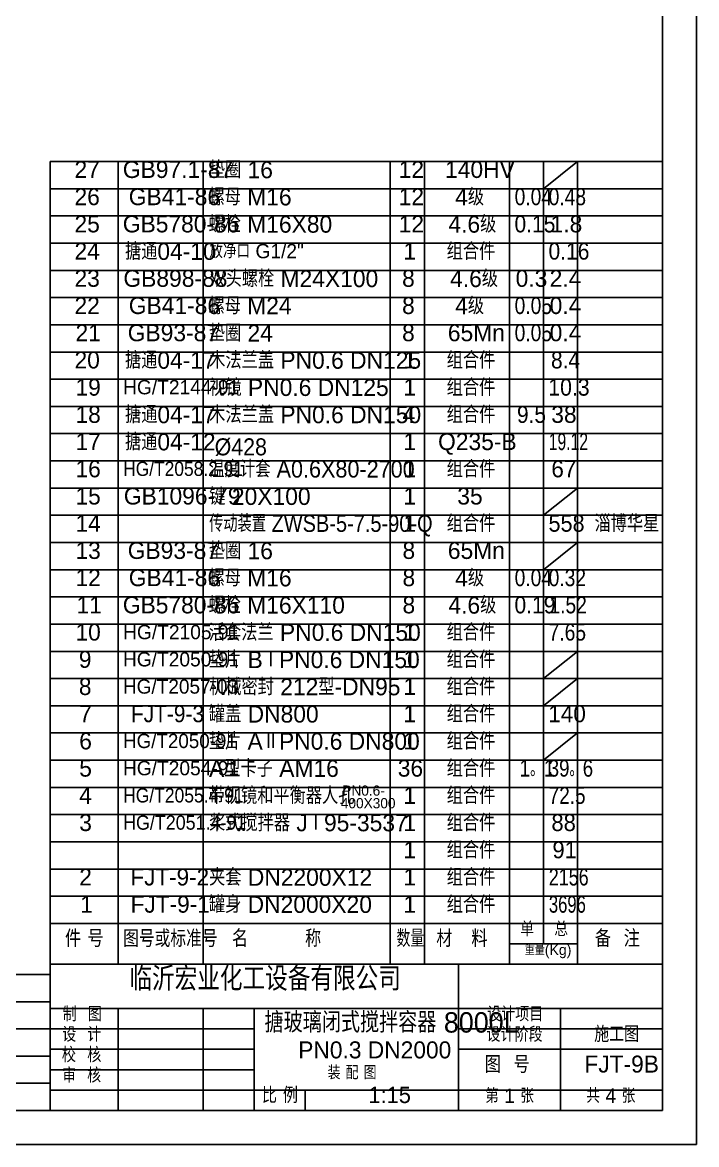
# Model space of a CAD drawing. Extents: x -530 to 587, y -220 to 621.
# Drawn here: x 363.1 to 561.2, y -220.2 to 109.7 of the extents above; entities that cross this region are included whole.
import ezdxf

# ---------------------------------------------------------------- set-up
doc = ezdxf.new("R2010")
doc.units = 0
doc.layers.get('0').update_dxf_attribs({"linetype": 'CONTINUOUS'})
doc.layers.add('1', color=7, linetype='CONTINUOUS')
doc.styles.add('STYLE1', font='cadt_en.shx', dxfattribs={"width": 0.799282, "bigfont": 'cadt_hz.shx'})
doc.styles.add('STYLE28', font='cadt_en.shx', dxfattribs={"width": 0.937956, "bigfont": 'cadt_hz.shx'})

msp = doc.modelspace()

# ---------------------------------------------------------------- linework, layer by layer
for p, q in [((561.22989, 620.83141), (561.22989, -220.16859)), ((371.22989, 68.83141), (551.22989, 68.83141)), ((391.22989, -167.16859), (391.22989, 68.83141)), ((416.22989, -167.16859), (416.22989, 68.83141)), ((471.22989, -167.16859), (471.22989, 68.83141)), ((481.22989, -167.16859), (481.22989, 68.83141)), ((506.22989, -167.16859), (506.22989, 68.83141)), ((516.22989, 60.83141), (526.22989, 68.83141, 1)), ((516.22989, -161.16859), (516.22989, 68.83141)), ((526.22989, -167.16859), (526.22989, 68.83141)), ((371.22989, 60.83141), (551.22989, 60.83141, 1)), ((371.22989, 52.83141), (551.22989, 52.83141)), ((371.22989, 44.83141), (551.22989, 44.83141)), ((371.22989, 36.83141), (551.22989, 36.83141)), ((371.22989, 28.83141), (551.22989, 28.83141)), ((371.22989, 20.83141), (551.22989, 20.83141)), ((371.22989, 12.83141), (551.22989, 12.83141)), ((371.22989, 4.83141), (551.22989, 4.83141, 1)), ((551.22989, -3.16859), (371.22989, -3.16859)), ((391.22989, -3.16859), (551.22989, -3.16859)), ((371.22989, -11.16859), (551.22989, -11.16859)), ((371.22989, -19.16859), (551.22989, -19.16859)), ((371.22989, -27.16859), (551.22989, -27.16859)), ((516.22989, -35.16859), (526.22989, -27.16859, 1)), ((371.22989, -35.16859), (551.22989, -35.16859)), ((371.22989, -43.16859), (551.22989, -43.16859)), ((516.22989, -51.16859), (526.22989, -43.16859, 1)), ((371.22989, -51.16859), (551.22989, -51.16859)), ((371.22989, -59.16859), (551.22989, -59.16859)), ((551.22989, -67.16859), (371.22989, -67.16859, 1)), ((551.22989, -75.16859), (371.22989, -75.16859, 1)), ((516.22989, -83.16859), (526.22989, -75.16859, 1)), ((371.22989, -83.16859), (551.22989, -83.16859)), ((516.22989, -91.16859), (526.22989, -83.16859, 1)), ((371.22989, -91.16859), (551.22989, -91.16859)), ((371.22989, -99.16859), (551.22989, -99.16859)), ((516.22989, -107.16859), (526.22989, -99.16859, 1)), ((371.22989, -107.16859), (551.22989, -107.16859)), ((551.22989, -115.16859), (371.22989, -115.16859)), ((371.22989, -123.16859), (551.22989, -123.16859)), ((551.22989, -131.16859), (371.22989, -131.16859, 1)), ((371.22989, -139.16859), (551.22989, -139.16859)), ((371.22989, -147.16859), (551.22989, -147.16859)), ((371.22989, -155.16859), (551.22989, -155.16859)), ((506.22989, -161.16859), (526.22989, -161.16859, 1)), ((491.22989, -210.16859), (491.22989, -167.16859)), ((191.22989, -170.16859), (371.22989, -170.16859)), ((191.22989, -178.16859), (371.22989, -178.16859)), ((551.22989, -180.16859), (371.22989, -180.16859)), ((391.22989, -210.16859), (391.22989, -180.16859)), ((416.22989, -210.16859), (416.22989, -180.16859, 1)), ((431.22989, -210.16859), (431.22989, -180.16859)), ((521.22989, -180.16859), (521.22989, -210.16859)), ((191.22989, -186.16859), (371.22989, -186.16859)), ((371.22989, -186.16859), (431.22989, -186.16859)), ((491.22989, -186.16859), (551.22989, -186.16859)), ((191.22989, -194.16859), (371.22989, -194.16859)), ((371.22989, -192.16859), (431.22989, -192.16859)), ((491.22989, -192.16859), (551.22989, -192.16859)), ((371.22989, -198.16859), (431.22989, -198.16859)), ((191.22989, -202.16859), (371.22989, -202.16859)), ((371.22989, -204.16859), (551.22989, -204.16859, 1)), ((446.22989, -204.16859), (446.22989, -210.16859)), ((561.22989, -220.16859), (-32.77011, -220.16859))]:
    msp.add_line(p, q)
at = {"layer": '1'}
for p, q in [((551.22989, 595.83141), (551.22989, -210.16859)), ((371.22989, -210.16859), (371.22989, 68.83141, 1)), ((551.22989, -210.16859), (551.22989, -131.16859)), ((371.22989, -167.16859), (551.22989, -167.16859, 1)), ((551.22989, -210.16859), (-22.77011, -210.16859)), ((371.22989, -210.16859), (551.22989, -210.16859))]:
    msp.add_line(p, q, dxfattribs=at)

# ---------------------------------------------------------------- texts
at = {"style": 'STYLE1'}
for s, height, width, p in [('垫圈 16', 5, 1.003, (417.87728, 63.9087)), ('GB97.1-87', 5, 1.003, (392.61281, 63.99558)), ('140HV', 5, 1.003, (487.31646, 63.99558)), ('GB41-86', 5, 1.003, (394.36712, 55.99558)), ('螺母 M16', 5, 1.003, (417.78912, 55.92823)), ('4级', 5, 1.003, (490.29644, 55.91308)), ('0.04', 5, 0.843956, (507.76836, 55.99558)), ('0.48', 5, 0.843956, (517.76836, 55.99558)), ('GB5780-86', 5, 1.002166, (392.61356, 47.99558)), ('螺栓 M16X80', 5, 1.003, (417.78912, 47.9087)), ('4.6级', 5, 1.003, (488.30701, 47.91308)), ('0.15', 5, 0.923909, (507.72463, 47.99558)), ('1.8', 5, 1.003, (518.331, 47.99558)), ('放净口 G1/2"', 4.2, 1.003, (418.03243, 40.39181)), ('1', 5, 1.003, (475.08076, 39.99558)), ('组合件', 5, 1.003, (487.79476, 39.9087)), ('0.16', 5, 0.923909, (517.72463, 39.99558)), ('GB898-88', 5, 1.003, (392.78961, 31.99558)), ('双头螺栓 M24X100', 5, 1.003, (418.05359, 31.9087)), ('4.6级', 5, 1.003, (488.80633, 31.91308)), ('0.3', 5, 1.003, (508.05675, 31.99558)), ('2.4', 5, 1.003, (518.05675, 31.99558)), ('GB41-86', 5, 1.003, (394.36712, 23.99558)), ('螺母 M24', 5, 1.003, (417.78912, 23.92823)), ('4级', 5, 1.003, (490.29644, 23.91308)), ('0.05', 5, 0.843956, (507.76836, 23.99558)), ('0.4', 5, 1.003, (518.05675, 23.99558)), ('GB93-87', 5, 1.003, (394.05858, 15.99558)), ('垫圈 24', 5, 1.003, (417.87728, 15.9087)), ('65Mn', 5, 1.003, (488.13976, 15.99558)), ('0.05', 5, 0.843956, (507.76836, 15.99558)), ('0.4', 5, 1.003, (518.05675, 15.99558)), ('木法兰盖 PN0.6 DN125', 5, 1.003, (417.99482, 7.9087)), ('组合件', 5, 1.003, (487.79476, 7.9087)), ('1', 5, 1.003, (475.08076, 7.99558)), ('8.4', 5, 0.917632, (518.45584, 7.99558)), ('HG/T2144-91', 4.2, 1.003, (392.70341, 0.39181)), ('视镜 PN0.6 DN125', 5, 1.003, (417.99482, -0.0913)), ('1', 5, 1.003, (475.08076, -0.00442)), ('组合件', 5, 1.003, (487.79476, -0.0913)), ('10.3', 5, 0.933692, (517.65546, -0.00442)), ('木法兰盖 PN0.6 DN150', 5, 1.003, (417.99482, -8.0913)), ('4', 5, 1.003, (474.8065, -8.00442)), ('组合件', 5, 1.003, (487.79476, -8.0913)), ('9.5', 5, 0.917632, (508.45584, -8.00442)), ('1', 5, 1.003, (475.08076, -16.00442)), ('Q235-B', 5, 1.003, (485.25899, -16.00442)), ('19.12', 5, 0.688973, (517.80675, -16.00442)), ('HG/T2058.2-91', 4.2, 0.909571, (392.71265, -23.60819)), ('温度计套 A0.6X80-2700', 5, 0.949421, (418.00737, -24.07177)), ('1', 5, 1.003, (475.08076, -24.00442)), ('组合件', 5, 1.003, (487.79476, -24.0913)), ('67', 5, 0.989757, (518.55577, -24.00442)), ('GB1096-79', 5, 1.003, (392.90773, -32.00442)), ('键 20X100', 5, 1.003, (418.05359, -32.13036)), ('1', 5, 1.003, (475.08076, -32.00442)), ('35', 5, 1.003, (490.91769, -32.00442)), ('传动装置 ZWSB-5-7.5-90-Q', 5, 0.878765, (417.99819, -40.05224)), ('1', 5, 1.003, (475.08076, -40.00442)), ('组合件', 5, 1.003, (487.79476, -40.0913)), ('558', 5, 0.950668, (517.71693, -40.00442)), ('垫圈 16', 5, 1.003, (417.87728, -48.0913)), ('GB93-87', 5, 1.003, (394.05858, -48.00442)), ('8', 5, 1.003, (474.8065, -48.00442)), ('65Mn', 5, 1.003, (488.13976, -48.00442)), ('GB41-86', 5, 1.003, (394.36712, -56.00442)), ('螺母 M16', 5, 1.003, (417.78912, -56.07177)), ('8', 5, 1.003, (474.8065, -56.00442)), ('4级', 5, 1.003, (490.29644, -56.08692)), ('0.04', 5, 0.843956, (507.76836, -56.00442)), ('0.32', 5, 0.84395, (517.76836, -56.00442)), ('GB5780-86', 5, 1.002166, (392.61356, -64.00442)), ('螺栓 M16X110', 5, 1.003, (417.78912, -64.0913)), ('8', 5, 1.003, (474.8065, -64.00442)), ('4.6级', 5, 1.003, (488.30701, -64.08692)), ('0.19', 5, 0.923909, (507.72463, -64.00442)), ('1.52', 5, 0.84395, (517.99913, -64.00442)), ('HG/T2105-91', 4.2, 1.003, (392.70341, -71.60819)), ('活套法兰 PN0.6 DN150', 5, 1.003, (417.87728, -72.0913)), ('1', 5, 1.003, (475.08076, -72.00442)), ('组合件', 5, 1.003, (487.79476, -72.0913)), ('7.65', 5, 0.84394, (517.76837, -72.00442)), ('HG/T2050-91', 4.2, 1.002832, (392.65411, -79.60819)), ('垫片 BⅠPN0.6 DN150', 5, 1.003, (417.87728, -80.0913)), ('1', 5, 1.003, (475.08076, -80.00442)), ('组合件', 5, 1.003, (487.79476, -80.0913)), ('HG/T2057-03', 4.2, 0.994021, (392.6595, -87.60819)), ('机械密封 212型-DN95', 5, 1.003, (417.96543, -88.0913)), ('1', 5, 1.003, (475.08076, -88.00442)), ('组合件', 5, 1.003, (487.79476, -88.0913)), ('7', 5, 1.003, (379.8065, -96.00442)), ('FJT-9-3', 5, 0.919376, (394.98529, -96.00442)), ('罐盖 DN800', 5, 1.003, (417.90666, -96.11083)), ('1', 5, 1.003, (475.08076, -96.00442)), ('组合件', 5, 1.003, (487.79476, -96.0913)), ('140', 5, 0.993802, (517.62064, -96.00442)), ('6', 5, 1.003, (379.8065, -104.00442)), ('垫片 AⅡPN0.6 DN800', 5, 1.003, (417.87728, -104.0913)), ('组合件', 5, 1.003, (487.79476, -104.0913)), ('HG/T2050-91', 4.2, 0.98336, (392.67623, -103.60819)), ('1', 5, 1.003, (475.08076, -104.00442)), ('5', 5, 1.003, (379.8065, -112.00442)), ('HG/T2054-91', 4.2, 1.002832, (392.65411, -111.60819)), ('A型卡子 AM16', 5, 1.003, (417.95564, -112.0913)), ('组合件', 5, 1.003, (487.79476, -112.0913)), ('1。1', 5, 0.843956, (509.18182, -112.00442)), ('39。6', 5, 0.819943, (517.7862, -112.00442)), ('4', 5, 1.003, (379.8065, -120.00442)), ('HG/T2055.4-91', 4.2, 0.914285, (392.70489, -119.60819)), ('带视镜和平衡器人孔', 5, 1.003, (417.81851, -120.07177)), ('1', 5, 1.003, (475.08076, -120.00442)), ('组合件', 5, 1.003, (487.79476, -120.0913)), ('72.5', 5, 0.831817, (517.78225, -120.00442)), ('3', 5, 1.003, (379.8065, -128.00442)), ('HG/T2051.4-91', 4.2, 0.935325, (392.69282, -127.60819)), ('桨式搅拌器 JⅠ95-3537', 5, 1.003, (417.93605, -128.07177)), ('1', 5, 1.003, (475.08076, -128.00442)), ('组合件', 5, 1.003, (487.79476, -128.0913)), ('88', 5, 0.964942, (518.58026, -128.00442)), ('1', 5, 1.003, (475.08076, -136.00442)), ('组合件', 5, 1.003, (487.79476, -136.0913)), ('91', 5, 0.964942, (518.87709, -136.00442)), ('2', 5, 1.003, (379.8065, -144.00442)), ('FJT-9-2', 5, 0.988385, (394.85294, -144.00442)), ('夹套 DN2200X12', 5, 1.003, (417.96543, -144.0913)), ('1', 5, 1.003, (475.08076, -144.00442)), ('组合件', 5, 1.003, (487.79476, -144.0913)), ('2156', 5, 0.787829, (517.80139, -144.00442)), ('1', 5, 1.003, (380.08076, -152.00442)), ('FJT-9-1', 5, 0.994704, (394.91373, -152.00442)), ('罐身 DN2000X20', 5, 1.003, (417.90666, -152.07177)), ('1', 5, 1.003, (475.08076, -152.00442)), ('组合件', 5, 1.003, (487.79476, -152.0913)), ('3696', 5, 0.730735, (517.83104, -152.00442)), ('图号或标准号', 5, 0.973683, (392.71349, -162.11083)), ('数量', 5, 0.857889, (473.04798, -162.07177))]:
    msp.add_text(s, height=height, dxfattribs=dict(at, width=width)).set_placement(p)
for s, height, p in [('27', 5, (378.4261, 63.99558)), ('12', 5, (473.69954, 63.99558)), ('26', 5, (378.4261, 55.99558)), ('12', 5, (473.69954, 55.99558)), ('25', 5, (378.4261, 47.99558)), ('12', 5, (473.69954, 47.99558)), ('24', 5, (378.4261, 39.99558)), ('搪通04-10', 5, (393.2833, 39.9087)), ('23', 5, (378.4261, 31.99558)), ('8', 5, (474.69128, 31.99558)), ('22', 5, (378.4261, 23.99558)), ('8', 5, (474.69128, 23.99558)), ('21', 5, (378.73372, 15.99558)), ('8', 5, (474.69128, 15.99558)), ('搪通04-17', 5, (393.2833, 7.9087)), ('20', 5, (378.4261, 7.99558)), ('19', 5, (378.69954, -0.00442)), ('18', 5, (378.69954, -8.00442)), ('搪通04-17', 5, (393.2833, -8.0913)), ('38', 5, (518.54038, -8.00442)), ('17', 5, (378.69954, -16.00442)), ('搪通04-12', 5, (393.2833, -16.0913)), ('16', 5, (378.69954, -24.00442)), ('15', 5, (378.69954, -32.00442)), ('14', 5, (378.69954, -40.00442)), ('淄博华星', 5, (531.2532, -40.07177)), ('13', 5, (378.69954, -48.00442)), ('12', 5, (378.69954, -56.00442)), ('11', 5, (379.00715, -64.00442)), ('10', 5, (378.69954, -72.00442)), ('9', 5, (379.69128, -80.00442)), ('8', 5, (379.69128, -88.00442)), ('36', 5, (473.4261, -112.00442)), ('PN0.6-', 3, (457.12598, -117.60581)), ('400X300', 3, (456.69615, -121.31059)), ('单', 4.23307, (509.45489, -158.93323)), ('总', 4.23307, (519.44249, -158.93323)), ('件 号', 5, (375.62429, -162.0913)), ('名         称', 5, (424.69231, -162.07177)), ('材   料', 5, (484.72967, -162.0913)), ('备  注', 5, (531.36106, -162.07177)), ('重量(Kg)', 3.101538, (510.73115, -164.46091)), ('制  图', 4.335484, (374.9576, -183.96867)), ('设计项目', 4.335484, (499.70147, -183.96867)), ('设  计', 4.335484, (374.81788, -189.96867)), ('设计阶段', 4.335484, (499.51094, -189.96867)), ('施工图', 4.634483, (531.14563, -190.02384)), ('校  核', 4.406557, (374.69913, -195.98178)), ('PN0.3 DN2000', 5, (444.17115, -194.83492)), ('图  号', 5, (498.9636, -199.13036)), ('FJT-9B', 5, (528.26285, -199.00442)), ('审  核', 4.335484, (374.79248, -201.96867)), ('装 配 图', 4, (452.81315, -201.00526)), ('比 例', 4.665695, (433.50188, -208.0073)), ('1:15', 4.8, (464.79574, -207.97099)), ('第 1 张', 4.233071, (499.11482, -207.93323)), ('共 4 张', 4.266667, (528.80311, -207.92263))]:
    msp.add_text(s, height=height, dxfattribs=at).set_placement(p)
at = {"insert": (417.87728, -17.73843), "char_height": 5, "attachment_point": 7, "style": 'STYLE28'}
msp.add_mtext(' %%c428', dxfattribs=at)
at = {"layer": '1', "style": 'STYLE1'}
msp.add_text('临沂宏业化工设备有限公司', height=7, dxfattribs=at).set_placement((394.53946, -174.93304))
at = {"layer": '1', "style": 'STYLE1', "width": 0.98426}
msp.add_text('搪玻璃闭式搅拌容器 8000L', height=6, dxfattribs=at).set_placement((434.28231, -187.2524))

doc.saveas('drawing.dxf')
